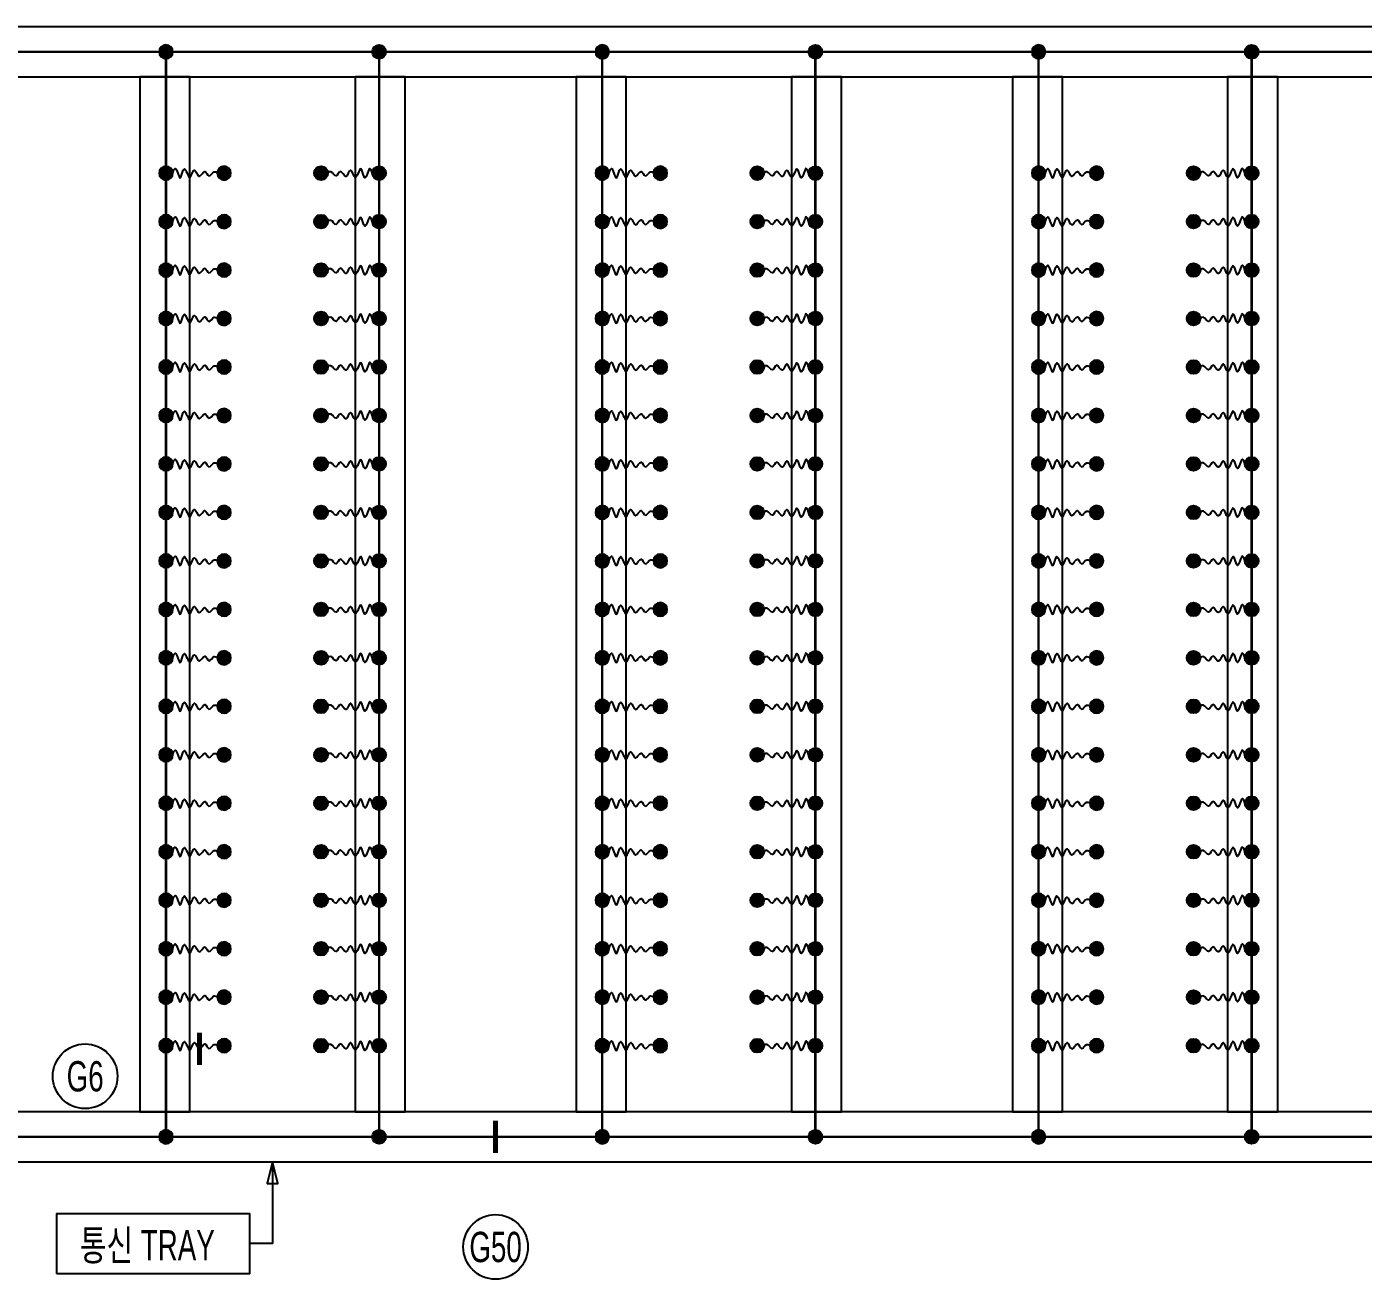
# Model space of a CAD drawing. Header units: millimetres. Extents: x -120884 to 122161, y 4425 to 84147.
# Drawn here: x -72830 to -56288, y 35235 to 50738 of the extents above; entities that cross this region are included whole.
import ezdxf
from ezdxf.enums import TextEntityAlignment as Align

# ---------------------------------------------------------------- set-up
doc = ezdxf.new("R2010")
doc.units = ezdxf.units.MM
doc.header["$LTSCALE"] = 150
doc.set_wipeout_variables(frame=1)
doc.linetypes.add('D1', pattern=[3, 1, -1, 1])
for name, color, linetype in [('-----21 Embeded Wire in Ceiling or Wall_전기', 3, 'Continuous'), ('-----27 Communication Cable Tray', 2, 'Continuous'), ('-----29 Indicator', 1, 'Continuous'), ('-----30 Text', 2, 'Continuous')]:
    doc.layers.add(name, color=color, linetype=linetype)
doc.styles.add('ELEC', font='')
doc.styles.get('ELEC').set_extended_font_data('Dotum')

# ---------------------------------------------------------------- blocks, each defined once
blk = doc.blocks.new('A$C10f95c32')
h = blk.add_hatch(color=0)
edge = h.paths.add_edge_path()
edge.add_arc((64, 64), 64, 720, 1080, ccw=False)
at = {"color": 0}
blk.add_circle((64, 64), 64, dxfattribs=at)

msp = doc.modelspace()

# ---------------------------------------------------------------- linework, layer by layer
at = {"layer": '-----21 Embeded Wire in Ceiling or Wall_전기', "linetype": 'D1', "ltscale": 0.5, "const_width": 30, "elevation": 0}
msp.add_lwpolyline([(-99799.6, 50427.1), (-39775.6, 50427.1), (-39775.6, 36997.7), (-99799.6, 36997.7)], close=True, dxfattribs=at)
for points in [[(-71106.3, 36997.7), (-71106.3, 50427.1)], [(-68469, 36997.7), (-68469, 50427.1)], [(-65706.3, 36997.7), (-65706.3, 50427.1)], [(-63069, 36997.7), (-63069, 50427.1)], [(-60306.3, 36997.7), (-60306.3, 50427.1)], [(-57669, 36997.7), (-57669, 50427.1)]]:
    msp.add_lwpolyline(points, dxfattribs=at)
at = {"layer": '-----21 Embeded Wire in Ceiling or Wall_전기'}
for points in [[(-71106.3, 48926.2), (-71052.6, 48867.4), (-70993.5, 48984.9), (-70929.6, 48868.1), (-70878.6, 48978.8), (-70811.3, 48872.1), (-70754.2, 48963.8), (-70693.7, 48885.7), (-70626.4, 48948.2), (-70574.1, 48891.2), (-70510.7, 48941.4), (-70427.1, 48912.2), (-70387.6, 48926.2)], [(-68469, 48926.2), (-68522.7, 48867.4), (-68581.8, 48984.9), (-68645.7, 48868.1), (-68696.7, 48978.8), (-68764, 48872.1), (-68821.1, 48963.8), (-68881.6, 48885.7), (-68948.9, 48948.2), (-69001.2, 48891.2), (-69064.6, 48941.4), (-69148.2, 48912.2), (-69187.6, 48926.2)], [(-65706.3, 48926.2), (-65652.6, 48867.4), (-65593.5, 48984.9), (-65529.6, 48868.1), (-65478.6, 48978.8), (-65411.3, 48872.1), (-65354.2, 48963.8), (-65293.7, 48885.7), (-65226.4, 48948.2), (-65174.1, 48891.2), (-65110.7, 48941.4), (-65027.1, 48912.2), (-64987.6, 48926.2)], [(-63069, 48926.2), (-63122.7, 48867.4), (-63181.8, 48984.9), (-63245.7, 48868.1), (-63296.7, 48978.8), (-63364, 48872.1), (-63421.1, 48963.8), (-63481.6, 48885.7), (-63548.9, 48948.2), (-63601.2, 48891.2), (-63664.6, 48941.4), (-63748.2, 48912.2), (-63787.6, 48926.2)], [(-60306.3, 48926.2), (-60252.6, 48867.4), (-60193.5, 48984.9), (-60129.6, 48868.1), (-60078.6, 48978.8), (-60011.3, 48872.1), (-59954.2, 48963.8), (-59893.7, 48885.7), (-59826.4, 48948.2), (-59774.1, 48891.2), (-59710.7, 48941.4), (-59627.1, 48912.2), (-59587.6, 48926.2)], [(-57669, 48926.2), (-57722.7, 48867.4), (-57781.8, 48984.9), (-57845.7, 48868.1), (-57896.7, 48978.8), (-57964, 48872.1), (-58021.1, 48963.8), (-58081.6, 48885.7), (-58148.9, 48948.2), (-58201.2, 48891.2), (-58264.6, 48941.4), (-58348.2, 48912.2), (-58387.6, 48926.2)], [(-71106.3, 48326.2), (-71052.6, 48267.4), (-70993.5, 48384.9), (-70929.6, 48268.1), (-70878.6, 48378.8), (-70811.3, 48272.1), (-70754.2, 48363.8), (-70693.7, 48285.7), (-70626.4, 48348.2), (-70574.1, 48291.2), (-70510.7, 48341.4), (-70427.1, 48312.2), (-70387.6, 48326.2)], [(-68469, 48326.2), (-68522.7, 48267.4), (-68581.8, 48384.9), (-68645.7, 48268.1), (-68696.7, 48378.8), (-68764, 48272.1), (-68821.1, 48363.8), (-68881.6, 48285.7), (-68948.9, 48348.2), (-69001.2, 48291.2), (-69064.6, 48341.4), (-69148.2, 48312.2), (-69187.6, 48326.2)], [(-65706.3, 48326.2), (-65652.6, 48267.4), (-65593.5, 48384.9), (-65529.6, 48268.1), (-65478.6, 48378.8), (-65411.3, 48272.1), (-65354.2, 48363.8), (-65293.7, 48285.7), (-65226.4, 48348.2), (-65174.1, 48291.2), (-65110.7, 48341.4), (-65027.1, 48312.2), (-64987.6, 48326.2)], [(-63069, 48326.2), (-63122.7, 48267.4), (-63181.8, 48384.9), (-63245.7, 48268.1), (-63296.7, 48378.8), (-63364, 48272.1), (-63421.1, 48363.8), (-63481.6, 48285.7), (-63548.9, 48348.2), (-63601.2, 48291.2), (-63664.6, 48341.4), (-63748.2, 48312.2), (-63787.6, 48326.2)], [(-60306.3, 48326.2), (-60252.6, 48267.4), (-60193.5, 48384.9), (-60129.6, 48268.1), (-60078.6, 48378.8), (-60011.3, 48272.1), (-59954.2, 48363.8), (-59893.7, 48285.7), (-59826.4, 48348.2), (-59774.1, 48291.2), (-59710.7, 48341.4), (-59627.1, 48312.2), (-59587.6, 48326.2)], [(-57669, 48326.2), (-57722.7, 48267.4), (-57781.8, 48384.9), (-57845.7, 48268.1), (-57896.7, 48378.8), (-57964, 48272.1), (-58021.1, 48363.8), (-58081.6, 48285.7), (-58148.9, 48348.2), (-58201.2, 48291.2), (-58264.6, 48341.4), (-58348.2, 48312.2), (-58387.6, 48326.2)], [(-71106.3, 47726.2), (-71052.6, 47667.4), (-70993.5, 47784.9), (-70929.6, 47668.1), (-70878.6, 47778.8), (-70811.3, 47672.1), (-70754.2, 47763.8), (-70693.7, 47685.7), (-70626.4, 47748.2), (-70574.1, 47691.2), (-70510.7, 47741.4), (-70427.1, 47712.2), (-70387.6, 47726.2)], [(-68469, 47726.2), (-68522.7, 47667.4), (-68581.8, 47784.9), (-68645.7, 47668.1), (-68696.7, 47778.8), (-68764, 47672.1), (-68821.1, 47763.8), (-68881.6, 47685.7), (-68948.9, 47748.2), (-69001.2, 47691.2), (-69064.6, 47741.4), (-69148.2, 47712.2), (-69187.6, 47726.2)], [(-65706.3, 47726.2), (-65652.6, 47667.4), (-65593.5, 47784.9), (-65529.6, 47668.1), (-65478.6, 47778.8), (-65411.3, 47672.1), (-65354.2, 47763.8), (-65293.7, 47685.7), (-65226.4, 47748.2), (-65174.1, 47691.2), (-65110.7, 47741.4), (-65027.1, 47712.2), (-64987.6, 47726.2)], [(-63069, 47726.2), (-63122.7, 47667.4), (-63181.8, 47784.9), (-63245.7, 47668.1), (-63296.7, 47778.8), (-63364, 47672.1), (-63421.1, 47763.8), (-63481.6, 47685.7), (-63548.9, 47748.2), (-63601.2, 47691.2), (-63664.6, 47741.4), (-63748.2, 47712.2), (-63787.6, 47726.2)], [(-60306.3, 47726.2), (-60252.6, 47667.4), (-60193.5, 47784.9), (-60129.6, 47668.1), (-60078.6, 47778.8), (-60011.3, 47672.1), (-59954.2, 47763.8), (-59893.7, 47685.7), (-59826.4, 47748.2), (-59774.1, 47691.2), (-59710.7, 47741.4), (-59627.1, 47712.2), (-59587.6, 47726.2)], [(-57669, 47726.2), (-57722.7, 47667.4), (-57781.8, 47784.9), (-57845.7, 47668.1), (-57896.7, 47778.8), (-57964, 47672.1), (-58021.1, 47763.8), (-58081.6, 47685.7), (-58148.9, 47748.2), (-58201.2, 47691.2), (-58264.6, 47741.4), (-58348.2, 47712.2), (-58387.6, 47726.2)], [(-71106.3, 47126.2), (-71052.6, 47067.4), (-70993.5, 47184.9), (-70929.6, 47068.1), (-70878.6, 47178.8), (-70811.3, 47072.1), (-70754.2, 47163.8), (-70693.7, 47085.7), (-70626.4, 47148.2), (-70574.1, 47091.2), (-70510.7, 47141.4), (-70427.1, 47112.2), (-70387.6, 47126.2)], [(-68469, 47126.2), (-68522.7, 47067.4), (-68581.8, 47184.9), (-68645.7, 47068.1), (-68696.7, 47178.8), (-68764, 47072.1), (-68821.1, 47163.8), (-68881.6, 47085.7), (-68948.9, 47148.2), (-69001.2, 47091.2), (-69064.6, 47141.4), (-69148.2, 47112.2), (-69187.6, 47126.2)], [(-65706.3, 47126.2), (-65652.6, 47067.4), (-65593.5, 47184.9), (-65529.6, 47068.1), (-65478.6, 47178.8), (-65411.3, 47072.1), (-65354.2, 47163.8), (-65293.7, 47085.7), (-65226.4, 47148.2), (-65174.1, 47091.2), (-65110.7, 47141.4), (-65027.1, 47112.2), (-64987.6, 47126.2)], [(-63069, 47126.2), (-63122.7, 47067.4), (-63181.8, 47184.9), (-63245.7, 47068.1), (-63296.7, 47178.8), (-63364, 47072.1), (-63421.1, 47163.8), (-63481.6, 47085.7), (-63548.9, 47148.2), (-63601.2, 47091.2), (-63664.6, 47141.4), (-63748.2, 47112.2), (-63787.6, 47126.2)], [(-60306.3, 47126.2), (-60252.6, 47067.4), (-60193.5, 47184.9), (-60129.6, 47068.1), (-60078.6, 47178.8), (-60011.3, 47072.1), (-59954.2, 47163.8), (-59893.7, 47085.7), (-59826.4, 47148.2), (-59774.1, 47091.2), (-59710.7, 47141.4), (-59627.1, 47112.2), (-59587.6, 47126.2)], [(-57669, 47126.2), (-57722.7, 47067.4), (-57781.8, 47184.9), (-57845.7, 47068.1), (-57896.7, 47178.8), (-57964, 47072.1), (-58021.1, 47163.8), (-58081.6, 47085.7), (-58148.9, 47148.2), (-58201.2, 47091.2), (-58264.6, 47141.4), (-58348.2, 47112.2), (-58387.6, 47126.2)], [(-71106.3, 46526.2), (-71052.6, 46467.4), (-70993.5, 46584.9), (-70929.6, 46468.1), (-70878.6, 46578.8), (-70811.3, 46472.1), (-70754.2, 46563.8), (-70693.7, 46485.7), (-70626.4, 46548.2), (-70574.1, 46491.2), (-70510.7, 46541.4), (-70427.1, 46512.2), (-70387.6, 46526.2)], [(-68469, 46526.2), (-68522.7, 46467.4), (-68581.8, 46584.9), (-68645.7, 46468.1), (-68696.7, 46578.8), (-68764, 46472.1), (-68821.1, 46563.8), (-68881.6, 46485.7), (-68948.9, 46548.2), (-69001.2, 46491.2), (-69064.6, 46541.4), (-69148.2, 46512.2), (-69187.6, 46526.2)], [(-65706.3, 46526.2), (-65652.6, 46467.4), (-65593.5, 46584.9), (-65529.6, 46468.1), (-65478.6, 46578.8), (-65411.3, 46472.1), (-65354.2, 46563.8), (-65293.7, 46485.7), (-65226.4, 46548.2), (-65174.1, 46491.2), (-65110.7, 46541.4), (-65027.1, 46512.2), (-64987.6, 46526.2)], [(-63069, 46526.2), (-63122.7, 46467.4), (-63181.8, 46584.9), (-63245.7, 46468.1), (-63296.7, 46578.8), (-63364, 46472.1), (-63421.1, 46563.8), (-63481.6, 46485.7), (-63548.9, 46548.2), (-63601.2, 46491.2), (-63664.6, 46541.4), (-63748.2, 46512.2), (-63787.6, 46526.2)], [(-60306.3, 46526.2), (-60252.6, 46467.4), (-60193.5, 46584.9), (-60129.6, 46468.1), (-60078.6, 46578.8), (-60011.3, 46472.1), (-59954.2, 46563.8), (-59893.7, 46485.7), (-59826.4, 46548.2), (-59774.1, 46491.2), (-59710.7, 46541.4), (-59627.1, 46512.2), (-59587.6, 46526.2)], [(-57669, 46526.2), (-57722.7, 46467.4), (-57781.8, 46584.9), (-57845.7, 46468.1), (-57896.7, 46578.8), (-57964, 46472.1), (-58021.1, 46563.8), (-58081.6, 46485.7), (-58148.9, 46548.2), (-58201.2, 46491.2), (-58264.6, 46541.4), (-58348.2, 46512.2), (-58387.6, 46526.2)], [(-71106.3, 45926.2), (-71052.6, 45867.4), (-70993.5, 45984.9), (-70929.6, 45868.1), (-70878.6, 45978.8), (-70811.3, 45872.1), (-70754.2, 45963.8), (-70693.7, 45885.7), (-70626.4, 45948.2), (-70574.1, 45891.2), (-70510.7, 45941.4), (-70427.1, 45912.2), (-70387.6, 45926.2)], [(-68469, 45926.2), (-68522.7, 45867.4), (-68581.8, 45984.9), (-68645.7, 45868.1), (-68696.7, 45978.8), (-68764, 45872.1), (-68821.1, 45963.8), (-68881.6, 45885.7), (-68948.9, 45948.2), (-69001.2, 45891.2), (-69064.6, 45941.4), (-69148.2, 45912.2), (-69187.6, 45926.2)], [(-65706.3, 45926.2), (-65652.6, 45867.4), (-65593.5, 45984.9), (-65529.6, 45868.1), (-65478.6, 45978.8), (-65411.3, 45872.1), (-65354.2, 45963.8), (-65293.7, 45885.7), (-65226.4, 45948.2), (-65174.1, 45891.2), (-65110.7, 45941.4), (-65027.1, 45912.2), (-64987.6, 45926.2)], [(-63069, 45926.2), (-63122.7, 45867.4), (-63181.8, 45984.9), (-63245.7, 45868.1), (-63296.7, 45978.8), (-63364, 45872.1), (-63421.1, 45963.8), (-63481.6, 45885.7), (-63548.9, 45948.2), (-63601.2, 45891.2), (-63664.6, 45941.4), (-63748.2, 45912.2), (-63787.6, 45926.2)], [(-60306.3, 45926.2), (-60252.6, 45867.4), (-60193.5, 45984.9), (-60129.6, 45868.1), (-60078.6, 45978.8), (-60011.3, 45872.1), (-59954.2, 45963.8), (-59893.7, 45885.7), (-59826.4, 45948.2), (-59774.1, 45891.2), (-59710.7, 45941.4), (-59627.1, 45912.2), (-59587.6, 45926.2)], [(-57669, 45926.2), (-57722.7, 45867.4), (-57781.8, 45984.9), (-57845.7, 45868.1), (-57896.7, 45978.8), (-57964, 45872.1), (-58021.1, 45963.8), (-58081.6, 45885.7), (-58148.9, 45948.2), (-58201.2, 45891.2), (-58264.6, 45941.4), (-58348.2, 45912.2), (-58387.6, 45926.2)], [(-71106.3, 45326.2), (-71052.6, 45267.4), (-70993.5, 45384.9), (-70929.6, 45268.1), (-70878.6, 45378.8), (-70811.3, 45272.1), (-70754.2, 45363.8), (-70693.7, 45285.7), (-70626.4, 45348.2), (-70574.1, 45291.2), (-70510.7, 45341.4), (-70427.1, 45312.2), (-70387.6, 45326.2)], [(-68469, 45326.2), (-68522.7, 45267.4), (-68581.8, 45384.9), (-68645.7, 45268.1), (-68696.7, 45378.8), (-68764, 45272.1), (-68821.1, 45363.8), (-68881.6, 45285.7), (-68948.9, 45348.2), (-69001.2, 45291.2), (-69064.6, 45341.4), (-69148.2, 45312.2), (-69187.6, 45326.2)], [(-65706.3, 45326.2), (-65652.6, 45267.4), (-65593.5, 45384.9), (-65529.6, 45268.1), (-65478.6, 45378.8), (-65411.3, 45272.1), (-65354.2, 45363.8), (-65293.7, 45285.7), (-65226.4, 45348.2), (-65174.1, 45291.2), (-65110.7, 45341.4), (-65027.1, 45312.2), (-64987.6, 45326.2)], [(-63069, 45326.2), (-63122.7, 45267.4), (-63181.8, 45384.9), (-63245.7, 45268.1), (-63296.7, 45378.8), (-63364, 45272.1), (-63421.1, 45363.8), (-63481.6, 45285.7), (-63548.9, 45348.2), (-63601.2, 45291.2), (-63664.6, 45341.4), (-63748.2, 45312.2), (-63787.6, 45326.2)], [(-60306.3, 45326.2), (-60252.6, 45267.4), (-60193.5, 45384.9), (-60129.6, 45268.1), (-60078.6, 45378.8), (-60011.3, 45272.1), (-59954.2, 45363.8), (-59893.7, 45285.7), (-59826.4, 45348.2), (-59774.1, 45291.2), (-59710.7, 45341.4), (-59627.1, 45312.2), (-59587.6, 45326.2)], [(-57669, 45326.2), (-57722.7, 45267.4), (-57781.8, 45384.9), (-57845.7, 45268.1), (-57896.7, 45378.8), (-57964, 45272.1), (-58021.1, 45363.8), (-58081.6, 45285.7), (-58148.9, 45348.2), (-58201.2, 45291.2), (-58264.6, 45341.4), (-58348.2, 45312.2), (-58387.6, 45326.2)], [(-71106.3, 44726.2), (-71052.6, 44667.4), (-70993.5, 44784.9), (-70929.6, 44668.1), (-70878.6, 44778.8), (-70811.3, 44672.1), (-70754.2, 44763.8), (-70693.7, 44685.7), (-70626.4, 44748.2), (-70574.1, 44691.2), (-70510.7, 44741.4), (-70427.1, 44712.2), (-70387.6, 44726.2)], [(-68469, 44726.2), (-68522.7, 44667.4), (-68581.8, 44784.9), (-68645.7, 44668.1), (-68696.7, 44778.8), (-68764, 44672.1), (-68821.1, 44763.8), (-68881.6, 44685.7), (-68948.9, 44748.2), (-69001.2, 44691.2), (-69064.6, 44741.4), (-69148.2, 44712.2), (-69187.6, 44726.2)], [(-65706.3, 44726.2), (-65652.6, 44667.4), (-65593.5, 44784.9), (-65529.6, 44668.1), (-65478.6, 44778.8), (-65411.3, 44672.1), (-65354.2, 44763.8), (-65293.7, 44685.7), (-65226.4, 44748.2), (-65174.1, 44691.2), (-65110.7, 44741.4), (-65027.1, 44712.2), (-64987.6, 44726.2)], [(-63069, 44726.2), (-63122.7, 44667.4), (-63181.8, 44784.9), (-63245.7, 44668.1), (-63296.7, 44778.8), (-63364, 44672.1), (-63421.1, 44763.8), (-63481.6, 44685.7), (-63548.9, 44748.2), (-63601.2, 44691.2), (-63664.6, 44741.4), (-63748.2, 44712.2), (-63787.6, 44726.2)], [(-60306.3, 44726.2), (-60252.6, 44667.4), (-60193.5, 44784.9), (-60129.6, 44668.1), (-60078.6, 44778.8), (-60011.3, 44672.1), (-59954.2, 44763.8), (-59893.7, 44685.7), (-59826.4, 44748.2), (-59774.1, 44691.2), (-59710.7, 44741.4), (-59627.1, 44712.2), (-59587.6, 44726.2)], [(-57669, 44726.2), (-57722.7, 44667.4), (-57781.8, 44784.9), (-57845.7, 44668.1), (-57896.7, 44778.8), (-57964, 44672.1), (-58021.1, 44763.8), (-58081.6, 44685.7), (-58148.9, 44748.2), (-58201.2, 44691.2), (-58264.6, 44741.4), (-58348.2, 44712.2), (-58387.6, 44726.2)], [(-71106.3, 44126.2), (-71052.6, 44067.4), (-70993.5, 44184.9), (-70929.6, 44068.1), (-70878.6, 44178.8), (-70811.3, 44072.1), (-70754.2, 44163.8), (-70693.7, 44085.7), (-70626.4, 44148.2), (-70574.1, 44091.2), (-70510.7, 44141.4), (-70427.1, 44112.2), (-70387.6, 44126.2)], [(-68469, 44126.2), (-68522.7, 44067.4), (-68581.8, 44184.9), (-68645.7, 44068.1), (-68696.7, 44178.8), (-68764, 44072.1), (-68821.1, 44163.8), (-68881.6, 44085.7), (-68948.9, 44148.2), (-69001.2, 44091.2), (-69064.6, 44141.4), (-69148.2, 44112.2), (-69187.6, 44126.2)], [(-65706.3, 44126.2), (-65652.6, 44067.4), (-65593.5, 44184.9), (-65529.6, 44068.1), (-65478.6, 44178.8), (-65411.3, 44072.1), (-65354.2, 44163.8), (-65293.7, 44085.7), (-65226.4, 44148.2), (-65174.1, 44091.2), (-65110.7, 44141.4), (-65027.1, 44112.2), (-64987.6, 44126.2)], [(-63069, 44126.2), (-63122.7, 44067.4), (-63181.8, 44184.9), (-63245.7, 44068.1), (-63296.7, 44178.8), (-63364, 44072.1), (-63421.1, 44163.8), (-63481.6, 44085.7), (-63548.9, 44148.2), (-63601.2, 44091.2), (-63664.6, 44141.4), (-63748.2, 44112.2), (-63787.6, 44126.2)], [(-60306.3, 44126.2), (-60252.6, 44067.4), (-60193.5, 44184.9), (-60129.6, 44068.1), (-60078.6, 44178.8), (-60011.3, 44072.1), (-59954.2, 44163.8), (-59893.7, 44085.7), (-59826.4, 44148.2), (-59774.1, 44091.2), (-59710.7, 44141.4), (-59627.1, 44112.2), (-59587.6, 44126.2)], [(-57669, 44126.2), (-57722.7, 44067.4), (-57781.8, 44184.9), (-57845.7, 44068.1), (-57896.7, 44178.8), (-57964, 44072.1), (-58021.1, 44163.8), (-58081.6, 44085.7), (-58148.9, 44148.2), (-58201.2, 44091.2), (-58264.6, 44141.4), (-58348.2, 44112.2), (-58387.6, 44126.2)], [(-71106.3, 43526.2), (-71052.6, 43467.4), (-70993.5, 43584.9), (-70929.6, 43468.1), (-70878.6, 43578.8), (-70811.3, 43472.1), (-70754.2, 43563.8), (-70693.7, 43485.7), (-70626.4, 43548.2), (-70574.1, 43491.2), (-70510.7, 43541.4), (-70427.1, 43512.2), (-70387.6, 43526.2)], [(-68469, 43526.2), (-68522.7, 43467.4), (-68581.8, 43584.9), (-68645.7, 43468.1), (-68696.7, 43578.8), (-68764, 43472.1), (-68821.1, 43563.8), (-68881.6, 43485.7), (-68948.9, 43548.2), (-69001.2, 43491.2), (-69064.6, 43541.4), (-69148.2, 43512.2), (-69187.6, 43526.2)], [(-65706.3, 43526.2), (-65652.6, 43467.4), (-65593.5, 43584.9), (-65529.6, 43468.1), (-65478.6, 43578.8), (-65411.3, 43472.1), (-65354.2, 43563.8), (-65293.7, 43485.7), (-65226.4, 43548.2), (-65174.1, 43491.2), (-65110.7, 43541.4), (-65027.1, 43512.2), (-64987.6, 43526.2)], [(-63069, 43526.2), (-63122.7, 43467.4), (-63181.8, 43584.9), (-63245.7, 43468.1), (-63296.7, 43578.8), (-63364, 43472.1), (-63421.1, 43563.8), (-63481.6, 43485.7), (-63548.9, 43548.2), (-63601.2, 43491.2), (-63664.6, 43541.4), (-63748.2, 43512.2), (-63787.6, 43526.2)], [(-60306.3, 43526.2), (-60252.6, 43467.4), (-60193.5, 43584.9), (-60129.6, 43468.1), (-60078.6, 43578.8), (-60011.3, 43472.1), (-59954.2, 43563.8), (-59893.7, 43485.7), (-59826.4, 43548.2), (-59774.1, 43491.2), (-59710.7, 43541.4), (-59627.1, 43512.2), (-59587.6, 43526.2)], [(-57669, 43526.2), (-57722.7, 43467.4), (-57781.8, 43584.9), (-57845.7, 43468.1), (-57896.7, 43578.8), (-57964, 43472.1), (-58021.1, 43563.8), (-58081.6, 43485.7), (-58148.9, 43548.2), (-58201.2, 43491.2), (-58264.6, 43541.4), (-58348.2, 43512.2), (-58387.6, 43526.2)], [(-71106.3, 42926.2), (-71052.6, 42867.4), (-70993.5, 42984.9), (-70929.6, 42868.1), (-70878.6, 42978.8), (-70811.3, 42872.1), (-70754.2, 42963.8), (-70693.7, 42885.7), (-70626.4, 42948.2), (-70574.1, 42891.2), (-70510.7, 42941.4), (-70427.1, 42912.2), (-70387.6, 42926.2)], [(-68469, 42926.2), (-68522.7, 42867.4), (-68581.8, 42984.9), (-68645.7, 42868.1), (-68696.7, 42978.8), (-68764, 42872.1), (-68821.1, 42963.8), (-68881.6, 42885.7), (-68948.9, 42948.2), (-69001.2, 42891.2), (-69064.6, 42941.4), (-69148.2, 42912.2), (-69187.6, 42926.2)], [(-65706.3, 42926.2), (-65652.6, 42867.4), (-65593.5, 42984.9), (-65529.6, 42868.1), (-65478.6, 42978.8), (-65411.3, 42872.1), (-65354.2, 42963.8), (-65293.7, 42885.7), (-65226.4, 42948.2), (-65174.1, 42891.2), (-65110.7, 42941.4), (-65027.1, 42912.2), (-64987.6, 42926.2)], [(-63069, 42926.2), (-63122.7, 42867.4), (-63181.8, 42984.9), (-63245.7, 42868.1), (-63296.7, 42978.8), (-63364, 42872.1), (-63421.1, 42963.8), (-63481.6, 42885.7), (-63548.9, 42948.2), (-63601.2, 42891.2), (-63664.6, 42941.4), (-63748.2, 42912.2), (-63787.6, 42926.2)], [(-60306.3, 42926.2), (-60252.6, 42867.4), (-60193.5, 42984.9), (-60129.6, 42868.1), (-60078.6, 42978.8), (-60011.3, 42872.1), (-59954.2, 42963.8), (-59893.7, 42885.7), (-59826.4, 42948.2), (-59774.1, 42891.2), (-59710.7, 42941.4), (-59627.1, 42912.2), (-59587.6, 42926.2)], [(-57669, 42926.2), (-57722.7, 42867.4), (-57781.8, 42984.9), (-57845.7, 42868.1), (-57896.7, 42978.8), (-57964, 42872.1), (-58021.1, 42963.8), (-58081.6, 42885.7), (-58148.9, 42948.2), (-58201.2, 42891.2), (-58264.6, 42941.4), (-58348.2, 42912.2), (-58387.6, 42926.2)], [(-71106.3, 42326.2), (-71052.6, 42267.4), (-70993.5, 42384.9), (-70929.6, 42268.1), (-70878.6, 42378.8), (-70811.3, 42272.1), (-70754.2, 42363.8), (-70693.7, 42285.7), (-70626.4, 42348.2), (-70574.1, 42291.2), (-70510.7, 42341.4), (-70427.1, 42312.2), (-70387.6, 42326.2)], [(-68469, 42326.2), (-68522.7, 42267.4), (-68581.8, 42384.9), (-68645.7, 42268.1), (-68696.7, 42378.8), (-68764, 42272.1), (-68821.1, 42363.8), (-68881.6, 42285.7), (-68948.9, 42348.2), (-69001.2, 42291.2), (-69064.6, 42341.4), (-69148.2, 42312.2), (-69187.6, 42326.2)], [(-65706.3, 42326.2), (-65652.6, 42267.4), (-65593.5, 42384.9), (-65529.6, 42268.1), (-65478.6, 42378.8), (-65411.3, 42272.1), (-65354.2, 42363.8), (-65293.7, 42285.7), (-65226.4, 42348.2), (-65174.1, 42291.2), (-65110.7, 42341.4), (-65027.1, 42312.2), (-64987.6, 42326.2)], [(-63069, 42326.2), (-63122.7, 42267.4), (-63181.8, 42384.9), (-63245.7, 42268.1), (-63296.7, 42378.8), (-63364, 42272.1), (-63421.1, 42363.8), (-63481.6, 42285.7), (-63548.9, 42348.2), (-63601.2, 42291.2), (-63664.6, 42341.4), (-63748.2, 42312.2), (-63787.6, 42326.2)], [(-60306.3, 42326.2), (-60252.6, 42267.4), (-60193.5, 42384.9), (-60129.6, 42268.1), (-60078.6, 42378.8), (-60011.3, 42272.1), (-59954.2, 42363.8), (-59893.7, 42285.7), (-59826.4, 42348.2), (-59774.1, 42291.2), (-59710.7, 42341.4), (-59627.1, 42312.2), (-59587.6, 42326.2)], [(-57669, 42326.2), (-57722.7, 42267.4), (-57781.8, 42384.9), (-57845.7, 42268.1), (-57896.7, 42378.8), (-57964, 42272.1), (-58021.1, 42363.8), (-58081.6, 42285.7), (-58148.9, 42348.2), (-58201.2, 42291.2), (-58264.6, 42341.4), (-58348.2, 42312.2), (-58387.6, 42326.2)], [(-71106.3, 41726.2), (-71052.6, 41667.4), (-70993.5, 41784.9), (-70929.6, 41668.1), (-70878.6, 41778.8), (-70811.3, 41672.1), (-70754.2, 41763.8), (-70693.7, 41685.7), (-70626.4, 41748.2), (-70574.1, 41691.2), (-70510.7, 41741.4), (-70427.1, 41712.2), (-70387.6, 41726.2)], [(-68469, 41726.2), (-68522.7, 41667.4), (-68581.8, 41784.9), (-68645.7, 41668.1), (-68696.7, 41778.8), (-68764, 41672.1), (-68821.1, 41763.8), (-68881.6, 41685.7), (-68948.9, 41748.2), (-69001.2, 41691.2), (-69064.6, 41741.4), (-69148.2, 41712.2), (-69187.6, 41726.2)], [(-65706.3, 41726.2), (-65652.6, 41667.4), (-65593.5, 41784.9), (-65529.6, 41668.1), (-65478.6, 41778.8), (-65411.3, 41672.1), (-65354.2, 41763.8), (-65293.7, 41685.7), (-65226.4, 41748.2), (-65174.1, 41691.2), (-65110.7, 41741.4), (-65027.1, 41712.2), (-64987.6, 41726.2)], [(-63069, 41726.2), (-63122.7, 41667.4), (-63181.8, 41784.9), (-63245.7, 41668.1), (-63296.7, 41778.8), (-63364, 41672.1), (-63421.1, 41763.8), (-63481.6, 41685.7), (-63548.9, 41748.2), (-63601.2, 41691.2), (-63664.6, 41741.4), (-63748.2, 41712.2), (-63787.6, 41726.2)], [(-60306.3, 41726.2), (-60252.6, 41667.4), (-60193.5, 41784.9), (-60129.6, 41668.1), (-60078.6, 41778.8), (-60011.3, 41672.1), (-59954.2, 41763.8), (-59893.7, 41685.7), (-59826.4, 41748.2), (-59774.1, 41691.2), (-59710.7, 41741.4), (-59627.1, 41712.2), (-59587.6, 41726.2)], [(-57669, 41726.2), (-57722.7, 41667.4), (-57781.8, 41784.9), (-57845.7, 41668.1), (-57896.7, 41778.8), (-57964, 41672.1), (-58021.1, 41763.8), (-58081.6, 41685.7), (-58148.9, 41748.2), (-58201.2, 41691.2), (-58264.6, 41741.4), (-58348.2, 41712.2), (-58387.6, 41726.2)], [(-71106.3, 41126.2), (-71052.6, 41067.4), (-70993.5, 41184.9), (-70929.6, 41068.1), (-70878.6, 41178.8), (-70811.3, 41072.1), (-70754.2, 41163.8), (-70693.7, 41085.7), (-70626.4, 41148.2), (-70574.1, 41091.2), (-70510.7, 41141.4), (-70427.1, 41112.2), (-70387.6, 41126.2)], [(-68469, 41126.2), (-68522.7, 41067.4), (-68581.8, 41184.9), (-68645.7, 41068.1), (-68696.7, 41178.8), (-68764, 41072.1), (-68821.1, 41163.8), (-68881.6, 41085.7), (-68948.9, 41148.2), (-69001.2, 41091.2), (-69064.6, 41141.4), (-69148.2, 41112.2), (-69187.6, 41126.2)], [(-65706.3, 41126.2), (-65652.6, 41067.4), (-65593.5, 41184.9), (-65529.6, 41068.1), (-65478.6, 41178.8), (-65411.3, 41072.1), (-65354.2, 41163.8), (-65293.7, 41085.7), (-65226.4, 41148.2), (-65174.1, 41091.2), (-65110.7, 41141.4), (-65027.1, 41112.2), (-64987.6, 41126.2)], [(-63069, 41126.2), (-63122.7, 41067.4), (-63181.8, 41184.9), (-63245.7, 41068.1), (-63296.7, 41178.8), (-63364, 41072.1), (-63421.1, 41163.8), (-63481.6, 41085.7), (-63548.9, 41148.2), (-63601.2, 41091.2), (-63664.6, 41141.4), (-63748.2, 41112.2), (-63787.6, 41126.2)], [(-60306.3, 41126.2), (-60252.6, 41067.4), (-60193.5, 41184.9), (-60129.6, 41068.1), (-60078.6, 41178.8), (-60011.3, 41072.1), (-59954.2, 41163.8), (-59893.7, 41085.7), (-59826.4, 41148.2), (-59774.1, 41091.2), (-59710.7, 41141.4), (-59627.1, 41112.2), (-59587.6, 41126.2)], [(-57669, 41126.2), (-57722.7, 41067.4), (-57781.8, 41184.9), (-57845.7, 41068.1), (-57896.7, 41178.8), (-57964, 41072.1), (-58021.1, 41163.8), (-58081.6, 41085.7), (-58148.9, 41148.2), (-58201.2, 41091.2), (-58264.6, 41141.4), (-58348.2, 41112.2), (-58387.6, 41126.2)], [(-71106.3, 40526.2), (-71052.6, 40467.4), (-70993.5, 40584.9), (-70929.6, 40468.1), (-70878.6, 40578.8), (-70811.3, 40472.1), (-70754.2, 40563.8), (-70693.7, 40485.7), (-70626.4, 40548.2), (-70574.1, 40491.2), (-70510.7, 40541.4), (-70427.1, 40512.2), (-70387.6, 40526.2)], [(-68469, 40526.2), (-68522.7, 40467.4), (-68581.8, 40584.9), (-68645.7, 40468.1), (-68696.7, 40578.8), (-68764, 40472.1), (-68821.1, 40563.8), (-68881.6, 40485.7), (-68948.9, 40548.2), (-69001.2, 40491.2), (-69064.6, 40541.4), (-69148.2, 40512.2), (-69187.6, 40526.2)], [(-65706.3, 40526.2), (-65652.6, 40467.4), (-65593.5, 40584.9), (-65529.6, 40468.1), (-65478.6, 40578.8), (-65411.3, 40472.1), (-65354.2, 40563.8), (-65293.7, 40485.7), (-65226.4, 40548.2), (-65174.1, 40491.2), (-65110.7, 40541.4), (-65027.1, 40512.2), (-64987.6, 40526.2)], [(-63069, 40526.2), (-63122.7, 40467.4), (-63181.8, 40584.9), (-63245.7, 40468.1), (-63296.7, 40578.8), (-63364, 40472.1), (-63421.1, 40563.8), (-63481.6, 40485.7), (-63548.9, 40548.2), (-63601.2, 40491.2), (-63664.6, 40541.4), (-63748.2, 40512.2), (-63787.6, 40526.2)], [(-60306.3, 40526.2), (-60252.6, 40467.4), (-60193.5, 40584.9), (-60129.6, 40468.1), (-60078.6, 40578.8), (-60011.3, 40472.1), (-59954.2, 40563.8), (-59893.7, 40485.7), (-59826.4, 40548.2), (-59774.1, 40491.2), (-59710.7, 40541.4), (-59627.1, 40512.2), (-59587.6, 40526.2)], [(-57669, 40526.2), (-57722.7, 40467.4), (-57781.8, 40584.9), (-57845.7, 40468.1), (-57896.7, 40578.8), (-57964, 40472.1), (-58021.1, 40563.8), (-58081.6, 40485.7), (-58148.9, 40548.2), (-58201.2, 40491.2), (-58264.6, 40541.4), (-58348.2, 40512.2), (-58387.6, 40526.2)], [(-71106.3, 39926.2), (-71052.6, 39867.4), (-70993.5, 39984.9), (-70929.6, 39868.1), (-70878.6, 39978.8), (-70811.3, 39872.1), (-70754.2, 39963.8), (-70693.7, 39885.7), (-70626.4, 39948.2), (-70574.1, 39891.2), (-70510.7, 39941.4), (-70427.1, 39912.2), (-70387.6, 39926.2)], [(-68469, 39926.2), (-68522.7, 39867.4), (-68581.8, 39984.9), (-68645.7, 39868.1), (-68696.7, 39978.8), (-68764, 39872.1), (-68821.1, 39963.8), (-68881.6, 39885.7), (-68948.9, 39948.2), (-69001.2, 39891.2), (-69064.6, 39941.4), (-69148.2, 39912.2), (-69187.6, 39926.2)], [(-65706.3, 39926.2), (-65652.6, 39867.4), (-65593.5, 39984.9), (-65529.6, 39868.1), (-65478.6, 39978.8), (-65411.3, 39872.1), (-65354.2, 39963.8), (-65293.7, 39885.7), (-65226.4, 39948.2), (-65174.1, 39891.2), (-65110.7, 39941.4), (-65027.1, 39912.2), (-64987.6, 39926.2)], [(-63069, 39926.2), (-63122.7, 39867.4), (-63181.8, 39984.9), (-63245.7, 39868.1), (-63296.7, 39978.8), (-63364, 39872.1), (-63421.1, 39963.8), (-63481.6, 39885.7), (-63548.9, 39948.2), (-63601.2, 39891.2), (-63664.6, 39941.4), (-63748.2, 39912.2), (-63787.6, 39926.2)], [(-60306.3, 39926.2), (-60252.6, 39867.4), (-60193.5, 39984.9), (-60129.6, 39868.1), (-60078.6, 39978.8), (-60011.3, 39872.1), (-59954.2, 39963.8), (-59893.7, 39885.7), (-59826.4, 39948.2), (-59774.1, 39891.2), (-59710.7, 39941.4), (-59627.1, 39912.2), (-59587.6, 39926.2)], [(-57669, 39926.2), (-57722.7, 39867.4), (-57781.8, 39984.9), (-57845.7, 39868.1), (-57896.7, 39978.8), (-57964, 39872.1), (-58021.1, 39963.8), (-58081.6, 39885.7), (-58148.9, 39948.2), (-58201.2, 39891.2), (-58264.6, 39941.4), (-58348.2, 39912.2), (-58387.6, 39926.2)], [(-71106.3, 39326.2), (-71052.6, 39267.4), (-70993.5, 39384.9), (-70929.6, 39268.1), (-70878.6, 39378.8), (-70811.3, 39272.1), (-70754.2, 39363.8), (-70693.7, 39285.7), (-70626.4, 39348.2), (-70574.1, 39291.2), (-70510.7, 39341.4), (-70427.1, 39312.2), (-70387.6, 39326.2)], [(-68469, 39326.2), (-68522.7, 39267.4), (-68581.8, 39384.9), (-68645.7, 39268.1), (-68696.7, 39378.8), (-68764, 39272.1), (-68821.1, 39363.8), (-68881.6, 39285.7), (-68948.9, 39348.2), (-69001.2, 39291.2), (-69064.6, 39341.4), (-69148.2, 39312.2), (-69187.6, 39326.2)], [(-65706.3, 39326.2), (-65652.6, 39267.4), (-65593.5, 39384.9), (-65529.6, 39268.1), (-65478.6, 39378.8), (-65411.3, 39272.1), (-65354.2, 39363.8), (-65293.7, 39285.7), (-65226.4, 39348.2), (-65174.1, 39291.2), (-65110.7, 39341.4), (-65027.1, 39312.2), (-64987.6, 39326.2)], [(-63069, 39326.2), (-63122.7, 39267.4), (-63181.8, 39384.9), (-63245.7, 39268.1), (-63296.7, 39378.8), (-63364, 39272.1), (-63421.1, 39363.8), (-63481.6, 39285.7), (-63548.9, 39348.2), (-63601.2, 39291.2), (-63664.6, 39341.4), (-63748.2, 39312.2), (-63787.6, 39326.2)], [(-60306.3, 39326.2), (-60252.6, 39267.4), (-60193.5, 39384.9), (-60129.6, 39268.1), (-60078.6, 39378.8), (-60011.3, 39272.1), (-59954.2, 39363.8), (-59893.7, 39285.7), (-59826.4, 39348.2), (-59774.1, 39291.2), (-59710.7, 39341.4), (-59627.1, 39312.2), (-59587.6, 39326.2)], [(-57669, 39326.2), (-57722.7, 39267.4), (-57781.8, 39384.9), (-57845.7, 39268.1), (-57896.7, 39378.8), (-57964, 39272.1), (-58021.1, 39363.8), (-58081.6, 39285.7), (-58148.9, 39348.2), (-58201.2, 39291.2), (-58264.6, 39341.4), (-58348.2, 39312.2), (-58387.6, 39326.2)], [(-71106.3, 38726.2), (-71052.6, 38667.4), (-70993.5, 38784.9), (-70929.6, 38668.1), (-70878.6, 38778.8), (-70811.3, 38672.1), (-70754.2, 38763.8), (-70693.7, 38685.7), (-70626.4, 38748.2), (-70574.1, 38691.2), (-70510.7, 38741.4), (-70427.1, 38712.2), (-70387.6, 38726.2)], [(-68469, 38726.2), (-68522.7, 38667.4), (-68581.8, 38784.9), (-68645.7, 38668.1), (-68696.7, 38778.8), (-68764, 38672.1), (-68821.1, 38763.8), (-68881.6, 38685.7), (-68948.9, 38748.2), (-69001.2, 38691.2), (-69064.6, 38741.4), (-69148.2, 38712.2), (-69187.6, 38726.2)], [(-65706.3, 38726.2), (-65652.6, 38667.4), (-65593.5, 38784.9), (-65529.6, 38668.1), (-65478.6, 38778.8), (-65411.3, 38672.1), (-65354.2, 38763.8), (-65293.7, 38685.7), (-65226.4, 38748.2), (-65174.1, 38691.2), (-65110.7, 38741.4), (-65027.1, 38712.2), (-64987.6, 38726.2)], [(-63069, 38726.2), (-63122.7, 38667.4), (-63181.8, 38784.9), (-63245.7, 38668.1), (-63296.7, 38778.8), (-63364, 38672.1), (-63421.1, 38763.8), (-63481.6, 38685.7), (-63548.9, 38748.2), (-63601.2, 38691.2), (-63664.6, 38741.4), (-63748.2, 38712.2), (-63787.6, 38726.2)], [(-60306.3, 38726.2), (-60252.6, 38667.4), (-60193.5, 38784.9), (-60129.6, 38668.1), (-60078.6, 38778.8), (-60011.3, 38672.1), (-59954.2, 38763.8), (-59893.7, 38685.7), (-59826.4, 38748.2), (-59774.1, 38691.2), (-59710.7, 38741.4), (-59627.1, 38712.2), (-59587.6, 38726.2)], [(-57669, 38726.2), (-57722.7, 38667.4), (-57781.8, 38784.9), (-57845.7, 38668.1), (-57896.7, 38778.8), (-57964, 38672.1), (-58021.1, 38763.8), (-58081.6, 38685.7), (-58148.9, 38748.2), (-58201.2, 38691.2), (-58264.6, 38741.4), (-58348.2, 38712.2), (-58387.6, 38726.2)], [(-71106.3, 38126.2), (-71052.6, 38067.4), (-70993.5, 38184.9), (-70929.6, 38068.1), (-70878.6, 38178.8), (-70811.3, 38072.1), (-70754.2, 38163.8), (-70693.7, 38085.7), (-70626.4, 38148.2), (-70574.1, 38091.2), (-70510.7, 38141.4), (-70427.1, 38112.2), (-70387.6, 38126.2)], [(-68469, 38126.2), (-68522.7, 38067.4), (-68581.8, 38184.9), (-68645.7, 38068.1), (-68696.7, 38178.8), (-68764, 38072.1), (-68821.1, 38163.8), (-68881.6, 38085.7), (-68948.9, 38148.2), (-69001.2, 38091.2), (-69064.6, 38141.4), (-69148.2, 38112.2), (-69187.6, 38126.2)], [(-65706.3, 38126.2), (-65652.6, 38067.4), (-65593.5, 38184.9), (-65529.6, 38068.1), (-65478.6, 38178.8), (-65411.3, 38072.1), (-65354.2, 38163.8), (-65293.7, 38085.7), (-65226.4, 38148.2), (-65174.1, 38091.2), (-65110.7, 38141.4), (-65027.1, 38112.2), (-64987.6, 38126.2)], [(-63069, 38126.2), (-63122.7, 38067.4), (-63181.8, 38184.9), (-63245.7, 38068.1), (-63296.7, 38178.8), (-63364, 38072.1), (-63421.1, 38163.8), (-63481.6, 38085.7), (-63548.9, 38148.2), (-63601.2, 38091.2), (-63664.6, 38141.4), (-63748.2, 38112.2), (-63787.6, 38126.2)], [(-60306.3, 38126.2), (-60252.6, 38067.4), (-60193.5, 38184.9), (-60129.6, 38068.1), (-60078.6, 38178.8), (-60011.3, 38072.1), (-59954.2, 38163.8), (-59893.7, 38085.7), (-59826.4, 38148.2), (-59774.1, 38091.2), (-59710.7, 38141.4), (-59627.1, 38112.2), (-59587.6, 38126.2)], [(-57669, 38126.2), (-57722.7, 38067.4), (-57781.8, 38184.9), (-57845.7, 38068.1), (-57896.7, 38178.8), (-57964, 38072.1), (-58021.1, 38163.8), (-58081.6, 38085.7), (-58148.9, 38148.2), (-58201.2, 38091.2), (-58264.6, 38141.4), (-58348.2, 38112.2), (-58387.6, 38126.2)]]:
    msp.add_spline(points, degree=3, dxfattribs=at)
at = {"layer": '-----27 Communication Cable Tray', "color": 9, "elevation": 0}
for points in [[(-39464.7, 50738), (-100110.6, 50738), (-100110.6, 50116.1), (-39464.7, 50116.1)], [(-71431, 37308.7), (-70809.1, 37308.7), (-70809.1, 50116.1), (-71431, 50116.1)], [(-68766.2, 37308.7), (-68144.3, 37308.7), (-68144.3, 50116.1), (-68766.2, 50116.1)], [(-66031, 37308.7), (-65409.1, 37308.7), (-65409.1, 50116.1), (-66031, 50116.1)], [(-63366.2, 37308.7), (-62744.3, 37308.7), (-62744.3, 50116.1), (-63366.2, 50116.1)], [(-60631, 37308.7), (-60009.1, 37308.7), (-60009.1, 50116.1), (-60631, 50116.1)], [(-57966.2, 37308.7), (-57344.3, 37308.7), (-57344.3, 50116.1), (-57966.2, 50116.1)], [(-39464.7, 37308.7), (-100110.6, 37308.7), (-100110.6, 36686.8), (-39464.7, 36686.8)]]:
    msp.add_lwpolyline(points, close=True, dxfattribs=at)
at = {"layer": '-----29 Indicator', "elevation": 0}
for points in [[(-71611.9, 37747.4, 0, 0, 0), (-70691.7, 37747.4, 0, 0, 0), (-70691.7, 37886.4, 60, 60, 0), (-70691.7, 38286.4, 0, 0, 0)], [(-67027.2, 36129.7, 0, 0, 0), (-67027.2, 36797.7, 60, 60, 0), (-67027.2, 37197.7, 0, 0, 0)]]:
    msp.add_lwpolyline(points, format="xyseb", dxfattribs=at)
at = {"layer": '-----29 Indicator', "color": 1, "elevation": 0}
msp.add_lwpolyline([(-69787.6, 36686.8), (-69854.3, 36420.1), (-69721, 36420.1), (-69787.6, 36686.8), (-69787.6, 35675.6), (-70071.3, 35675.6)], dxfattribs=at)
at = {"layer": '-----29 Indicator'}
for centre in [(-72106.9, 37747.4), (-67027.2, 35634.7)]:
    msp.add_circle(centre, 400, dxfattribs=at)

# ---------------------------------------------------------------- block references
at = {"layer": '-----21 Embeded Wire in Ceiling or Wall_전기', "yscale": 1.333333333333333, "zscale": 1.333333333333333, "rotation": 180}
for p, xscale in [((-71191.6, 50512.4), -1.333333333333333), ((-68383.7, 50512.4), 1.333333333333333), ((-65791.6, 50512.4), -1.333333333333333), ((-62983.7, 50512.4), 1.333333333333333), ((-60391.6, 50512.4), -1.333333333333333), ((-57583.7, 50512.4), 1.333333333333333), ((-71191.6, 49011.6), -1.333333333333333), ((-70473, 49011.6), -1.333333333333333), ((-69102.3, 49011.6), 1.333333333333333), ((-68383.7, 49011.6), 1.333333333333333), ((-65791.6, 49011.6), -1.333333333333333), ((-65073, 49011.6), -1.333333333333333), ((-63702.3, 49011.6), 1.333333333333333), ((-62983.7, 49011.6), 1.333333333333333), ((-60391.6, 49011.6), -1.333333333333333), ((-59673, 49011.6), -1.333333333333333), ((-58302.3, 49011.6), 1.333333333333333), ((-57583.7, 49011.6), 1.333333333333333), ((-71191.6, 48411.6), -1.333333333333333), ((-70473, 48411.6), -1.333333333333333), ((-69102.3, 48411.6), 1.333333333333333), ((-68383.7, 48411.6), 1.333333333333333), ((-65791.6, 48411.6), -1.333333333333333), ((-65073, 48411.6), -1.333333333333333), ((-63702.3, 48411.6), 1.333333333333333), ((-62983.7, 48411.6), 1.333333333333333), ((-60391.6, 48411.6), -1.333333333333333), ((-59673, 48411.6), -1.333333333333333), ((-58302.3, 48411.6), 1.333333333333333), ((-57583.7, 48411.6), 1.333333333333333), ((-71191.6, 47811.6), -1.333333333333333), ((-70473, 47811.6), -1.333333333333333), ((-69102.3, 47811.6), 1.333333333333333), ((-68383.7, 47811.6), 1.333333333333333), ((-65791.6, 47811.6), -1.333333333333333), ((-65073, 47811.6), -1.333333333333333), ((-63702.3, 47811.6), 1.333333333333333), ((-62983.7, 47811.6), 1.333333333333333), ((-60391.6, 47811.6), -1.333333333333333), ((-59673, 47811.6), -1.333333333333333), ((-58302.3, 47811.6), 1.333333333333333), ((-57583.7, 47811.6), 1.333333333333333), ((-71191.6, 47211.6), -1.333333333333333), ((-70473, 47211.6), -1.333333333333333), ((-69102.3, 47211.6), 1.333333333333333), ((-68383.7, 47211.6), 1.333333333333333), ((-65791.6, 47211.6), -1.333333333333333), ((-65073, 47211.6), -1.333333333333333), ((-63702.3, 47211.6), 1.333333333333333), ((-62983.7, 47211.6), 1.333333333333333), ((-60391.6, 47211.6), -1.333333333333333), ((-59673, 47211.6), -1.333333333333333), ((-58302.3, 47211.6), 1.333333333333333), ((-57583.7, 47211.6), 1.333333333333333), ((-71191.6, 46611.6), -1.333333333333333), ((-70473, 46611.6), -1.333333333333333), ((-69102.3, 46611.6), 1.333333333333333), ((-68383.7, 46611.6), 1.333333333333333), ((-65791.6, 46611.6), -1.333333333333333), ((-65073, 46611.6), -1.333333333333333), ((-63702.3, 46611.6), 1.333333333333333), ((-62983.7, 46611.6), 1.333333333333333), ((-60391.6, 46611.6), -1.333333333333333), ((-59673, 46611.6), -1.333333333333333), ((-58302.3, 46611.6), 1.333333333333333), ((-57583.7, 46611.6), 1.333333333333333), ((-71191.6, 46011.6), -1.333333333333333), ((-70473, 46011.6), -1.333333333333333), ((-69102.3, 46011.6), 1.333333333333333), ((-68383.7, 46011.6), 1.333333333333333), ((-65791.6, 46011.6), -1.333333333333333), ((-65073, 46011.6), -1.333333333333333), ((-63702.3, 46011.6), 1.333333333333333), ((-62983.7, 46011.6), 1.333333333333333), ((-60391.6, 46011.6), -1.333333333333333), ((-59673, 46011.6), -1.333333333333333), ((-58302.3, 46011.6), 1.333333333333333), ((-57583.7, 46011.6), 1.333333333333333), ((-71191.6, 45411.6), -1.333333333333333), ((-70473, 45411.6), -1.333333333333333), ((-69102.3, 45411.6), 1.333333333333333), ((-68383.7, 45411.6), 1.333333333333333), ((-65791.6, 45411.6), -1.333333333333333), ((-65073, 45411.6), -1.333333333333333), ((-63702.3, 45411.6), 1.333333333333333), ((-62983.7, 45411.6), 1.333333333333333), ((-60391.6, 45411.6), -1.333333333333333), ((-59673, 45411.6), -1.333333333333333), ((-58302.3, 45411.6), 1.333333333333333), ((-57583.7, 45411.6), 1.333333333333333), ((-71191.6, 44811.6), -1.333333333333333), ((-70473, 44811.6), -1.333333333333333), ((-69102.3, 44811.6), 1.333333333333333), ((-68383.7, 44811.6), 1.333333333333333), ((-65791.6, 44811.6), -1.333333333333333), ((-65073, 44811.6), -1.333333333333333), ((-63702.3, 44811.6), 1.333333333333333), ((-62983.7, 44811.6), 1.333333333333333), ((-60391.6, 44811.6), -1.333333333333333), ((-59673, 44811.6), -1.333333333333333), ((-58302.3, 44811.6), 1.333333333333333), ((-57583.7, 44811.6), 1.333333333333333), ((-71191.6, 44211.6), -1.333333333333333), ((-70473, 44211.6), -1.333333333333333), ((-69102.3, 44211.6), 1.333333333333333), ((-68383.7, 44211.6), 1.333333333333333), ((-65791.6, 44211.6), -1.333333333333333), ((-65073, 44211.6), -1.333333333333333), ((-63702.3, 44211.6), 1.333333333333333), ((-62983.7, 44211.6), 1.333333333333333), ((-60391.6, 44211.6), -1.333333333333333), ((-59673, 44211.6), -1.333333333333333), ((-58302.3, 44211.6), 1.333333333333333), ((-57583.7, 44211.6), 1.333333333333333), ((-71191.6, 43611.6), -1.333333333333333), ((-70473, 43611.6), -1.333333333333333), ((-69102.3, 43611.6), 1.333333333333333), ((-68383.7, 43611.6), 1.333333333333333), ((-65791.6, 43611.6), -1.333333333333333), ((-65073, 43611.6), -1.333333333333333), ((-63702.3, 43611.6), 1.333333333333333), ((-62983.7, 43611.6), 1.333333333333333), ((-60391.6, 43611.6), -1.333333333333333), ((-59673, 43611.6), -1.333333333333333), ((-58302.3, 43611.6), 1.333333333333333), ((-57583.7, 43611.6), 1.333333333333333), ((-71191.6, 43011.6), -1.333333333333333), ((-70473, 43011.6), -1.333333333333333), ((-69102.3, 43011.6), 1.333333333333333), ((-68383.7, 43011.6), 1.333333333333333), ((-65791.6, 43011.6), -1.333333333333333), ((-65073, 43011.6), -1.333333333333333), ((-63702.3, 43011.6), 1.333333333333333), ((-62983.7, 43011.6), 1.333333333333333), ((-60391.6, 43011.6), -1.333333333333333), ((-59673, 43011.6), -1.333333333333333), ((-58302.3, 43011.6), 1.333333333333333), ((-57583.7, 43011.6), 1.333333333333333), ((-71191.6, 42411.6), -1.333333333333333), ((-70473, 42411.6), -1.333333333333333), ((-69102.3, 42411.6), 1.333333333333333), ((-68383.7, 42411.6), 1.333333333333333), ((-65791.6, 42411.6), -1.333333333333333), ((-65073, 42411.6), -1.333333333333333), ((-63702.3, 42411.6), 1.333333333333333), ((-62983.7, 42411.6), 1.333333333333333), ((-60391.6, 42411.6), -1.333333333333333), ((-59673, 42411.6), -1.333333333333333), ((-58302.3, 42411.6), 1.333333333333333), ((-57583.7, 42411.6), 1.333333333333333), ((-71191.6, 41811.6), -1.333333333333333), ((-70473, 41811.6), -1.333333333333333), ((-69102.3, 41811.6), 1.333333333333333), ((-68383.7, 41811.6), 1.333333333333333), ((-65791.6, 41811.6), -1.333333333333333), ((-65073, 41811.6), -1.333333333333333), ((-63702.3, 41811.6), 1.333333333333333), ((-62983.7, 41811.6), 1.333333333333333), ((-60391.6, 41811.6), -1.333333333333333), ((-59673, 41811.6), -1.333333333333333), ((-58302.3, 41811.6), 1.333333333333333), ((-57583.7, 41811.6), 1.333333333333333), ((-71191.6, 41211.6), -1.333333333333333), ((-70473, 41211.6), -1.333333333333333), ((-69102.3, 41211.6), 1.333333333333333), ((-68383.7, 41211.6), 1.333333333333333), ((-65791.6, 41211.6), -1.333333333333333), ((-65073, 41211.6), -1.333333333333333), ((-63702.3, 41211.6), 1.333333333333333), ((-62983.7, 41211.6), 1.333333333333333), ((-60391.6, 41211.6), -1.333333333333333), ((-59673, 41211.6), -1.333333333333333), ((-58302.3, 41211.6), 1.333333333333333), ((-57583.7, 41211.6), 1.333333333333333), ((-71191.6, 40611.6), -1.333333333333333), ((-70473, 40611.6), -1.333333333333333), ((-69102.3, 40611.6), 1.333333333333333), ((-68383.7, 40611.6), 1.333333333333333), ((-65791.6, 40611.6), -1.333333333333333), ((-65073, 40611.6), -1.333333333333333), ((-63702.3, 40611.6), 1.333333333333333), ((-62983.7, 40611.6), 1.333333333333333), ((-60391.6, 40611.6), -1.333333333333333), ((-59673, 40611.6), -1.333333333333333), ((-58302.3, 40611.6), 1.333333333333333), ((-57583.7, 40611.6), 1.333333333333333), ((-71191.6, 40011.6), -1.333333333333333), ((-70473, 40011.6), -1.333333333333333), ((-69102.3, 40011.6), 1.333333333333333), ((-68383.7, 40011.6), 1.333333333333333), ((-65791.6, 40011.6), -1.333333333333333), ((-65073, 40011.6), -1.333333333333333), ((-63702.3, 40011.6), 1.333333333333333), ((-62983.7, 40011.6), 1.333333333333333), ((-60391.6, 40011.6), -1.333333333333333), ((-59673, 40011.6), -1.333333333333333), ((-58302.3, 40011.6), 1.333333333333333), ((-57583.7, 40011.6), 1.333333333333333), ((-71191.6, 39411.6), -1.333333333333333), ((-70473, 39411.6), -1.333333333333333), ((-69102.3, 39411.6), 1.333333333333333), ((-68383.7, 39411.6), 1.333333333333333), ((-65791.6, 39411.6), -1.333333333333333), ((-65073, 39411.6), -1.333333333333333), ((-63702.3, 39411.6), 1.333333333333333), ((-62983.7, 39411.6), 1.333333333333333), ((-60391.6, 39411.6), -1.333333333333333), ((-59673, 39411.6), -1.333333333333333), ((-58302.3, 39411.6), 1.333333333333333), ((-57583.7, 39411.6), 1.333333333333333), ((-71191.6, 38811.6), -1.333333333333333), ((-70473, 38811.6), -1.333333333333333), ((-69102.3, 38811.6), 1.333333333333333), ((-68383.7, 38811.6), 1.333333333333333), ((-65791.6, 38811.6), -1.333333333333333), ((-65073, 38811.6), -1.333333333333333), ((-63702.3, 38811.6), 1.333333333333333), ((-62983.7, 38811.6), 1.333333333333333), ((-60391.6, 38811.6), -1.333333333333333), ((-59673, 38811.6), -1.333333333333333), ((-58302.3, 38811.6), 1.333333333333333), ((-57583.7, 38811.6), 1.333333333333333), ((-71191.6, 38211.6), -1.333333333333333), ((-70473, 38211.6), -1.333333333333333), ((-69102.3, 38211.6), 1.333333333333333), ((-68383.7, 38211.6), 1.333333333333333), ((-65791.6, 38211.6), -1.333333333333333), ((-65073, 38211.6), -1.333333333333333), ((-63702.3, 38211.6), 1.333333333333333), ((-62983.7, 38211.6), 1.333333333333333), ((-60391.6, 38211.6), -1.333333333333333), ((-59673, 38211.6), -1.333333333333333), ((-58302.3, 38211.6), 1.333333333333333), ((-57583.7, 38211.6), 1.333333333333333), ((-71191.6, 37083.1), -1.333333333333333), ((-68383.7, 37083.1), 1.333333333333333), ((-65791.6, 37083.1), -1.333333333333333), ((-62983.7, 37083.1), 1.333333333333333), ((-60391.6, 37083.1), -1.333333333333333), ((-57583.7, 37083.1), 1.333333333333333)]:
    msp.add_blockref('A$C10f95c32', p, dxfattribs=dict(at, xscale=xscale))

# ---------------------------------------------------------------- texts
at = {"layer": '-----30 Text', "style": 'ELEC', "width": 0.7}
for s, p in [('G6', (-72106.9, 37747.4)), ('G50', (-67027.2, 35634.7))]:
    msp.add_text(s, height=375, dxfattribs=at).set_placement(p, align=Align.MIDDLE)

# ---------------------------------------------------------------- next in the draw order: wipeouts: each hides what was drawn before it
at = {"color": 1}
msp.add_wipeout([(-72457.8, 35300.6), (-72457.8, 36050.6), (-70071.3, 36050.6), (-70071.3, 35300.6)], dxfattribs=at).translate(0, 0, 0).dxf.layer = '-----29 Indicator'

# ---------------------------------------------------------------- next in the draw order: linework, layer by layer
at = {"layer": '-----29 Indicator', "color": 1, "elevation": 0}
msp.add_lwpolyline([(-72457.8, 35300.6), (-72457.8, 36050.6), (-70071.3, 36050.6), (-70071.3, 35300.6)], close=True, dxfattribs=at)

# ---------------------------------------------------------------- next in the draw order: texts
at = {"layer": '-----30 Text', "style": 'ELEC', "width": 0.7}
msp.add_text('통신 TRAY', height=375, dxfattribs=at).set_placement((-72172.4, 35655.3), align=Align.MIDDLE_LEFT)

doc.saveas('drawing.dxf')
